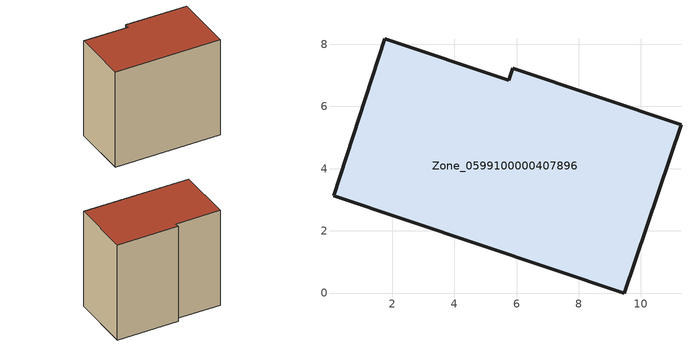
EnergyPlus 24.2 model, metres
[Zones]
Zone_0599100000407896
 floor ground (C_G): 0.11,3.12 1.77,8.17 5.75,6.84 5.87,7.22 11.29,5.41 9.47,0 z0
 wall outside (C_F): 11.29,5.41 5.87,7.22 5.75,6.84 1.77,8.17 0.11,3.12 9.47,0 11.29,5.41 z0:9.36
 roof outside (C_R): 1.77,8.17 0.11,3.12 9.47,0 11.29,5.41 5.87,7.22 5.75,6.84 z9.36
[BUILDING]
Pand.0599100000407896: North Axis=0; Terrain=City; Loads Convergence Tolerance Value=0.04; Temperature Convergence Tolerance Value=0.4; Solar Distribution=FullExterior; Maximum Number of Warmup Days=25; Minimum Number of Warmup Days=1
[Site:Location]
Rotterdam.The.Hague.AP_ZH_NLD Design_Conditions: Latitude=51.96; Longitude=4.45; Time Zone=1; Elevation=-4.5
[SITE:GROUNDTEMPERATURE:BUILDINGSURFACE]
18, 18, 18, 18, 18, 18, 18, 18, 18, 18, 18, 18
[MATERIAL] Thermal Absorptance=0.9; Solar Absorptance=0.7; Visible Absorptance=0.7
Name | Roughness | Thickness | Conductivity | Density | Specific Heat
G.TC.1992-2005 | MediumSmooth | 0.15 | 0.06 | 540 | 1210
F.TC.1992-2005 | Rough | 0.3 | 0.12 | 1920 | 840
R.TC.1992-2005 | MediumRough | 0.2 | 0.08 | 1500 | 1000
[CONSTRUCTION]
C_G: G.TC.1992-2005
C_F: F.TC.1992-2005
C_R: R.TC.1992-2005
[ZONE]
Zone_0599100000407896: Type=1; Multiplier=1; Ceiling Height=Autocalculate; Volume=Autocalculate; Floor Area=autocalculate; Part of Total Floor Area=Yes
[ZONEINFILTRATION:DESIGNFLOWRATE]
Infil_Zone_0599100000407896: Zone or ZoneList or Space or SpaceList=Zone_0599100000407896; Schedule=AlwaysOn; Design Flow Rate Calculation Method=Flow/Area; Flow Rate per Floor Area=0.0015; Constant Term Coefficient=1; Temperature Term Coefficient=0; Velocity Term Coefficient=0; Velocity Squared Term Coefficient=0
[HVACTEMPLATE:ZONE:IDEALLOADSAIRSYSTEM]
Zone_0599100000407896: Maximum Heating Supply Air Temperature=50; Minimum Cooling Supply Air Temperature=13; Maximum Heating Supply Air Humidity Ratio=0.0156; Minimum Cooling Supply Air Humidity Ratio=0.0077; Heating Limit=NoLimit; Cooling Limit=NoLimit; Dehumidification Control Type=ConstantSensibleHeatRatio; Cooling Sensible Heat Ratio=0.7; Dehumidification Setpoint=60; Humidification Control Type=None; Humidification Setpoint=30; Outdoor Air Method=None; Outdoor Air Flow Rate per Person=0.00944; Outdoor Air Flow Rate per Zone Floor Area=0; Outdoor Air Flow Rate per Zone=0; Demand Controlled Ventilation Type=None; Outdoor Air Economizer Type=NoEconomizer; Heat Recovery Type=None; Sensible Heat Recovery Effectiveness=0.7; Latent Heat Recovery Effectiveness=0.65
[ZONECONTROL:THERMOSTAT]
ThermostatControl_Zone_0599100000407896: Zone or ZoneList=Zone_0599100000407896; Control Type Schedule=DualSetpointControlType; Control 1=Thermostat_Zone_0599100000407896; Temperature Difference Between Cutout And Setpoint=0
[THERMOSTATSETPOINT:DUALSETPOINT]
Thermostat_Zone_0599100000407896: Heating Setpoint Temperature Schedule=HeatingSetpoint_Zone_0599100000407896; Cooling Setpoint Temperature Schedule=CoolingSetpoint_Zone_0599100000407896
[SCHEDULE:COMPACT]
HeatingSetpoint_Zone_0599100000407896: Through: 12/31, For: AllDays, Until: 24:00, 21
CoolingSetpoint_Zone_0599100000407896: Through: 12/31, For: AllDays, Until: 24:00, 24
DualSetpointControlType: Through: 12/31, For: AllDays, Until: 24:00, 4
AlwaysOn: Through: 12/31, For: AllDays, Until: 24:00, 1
